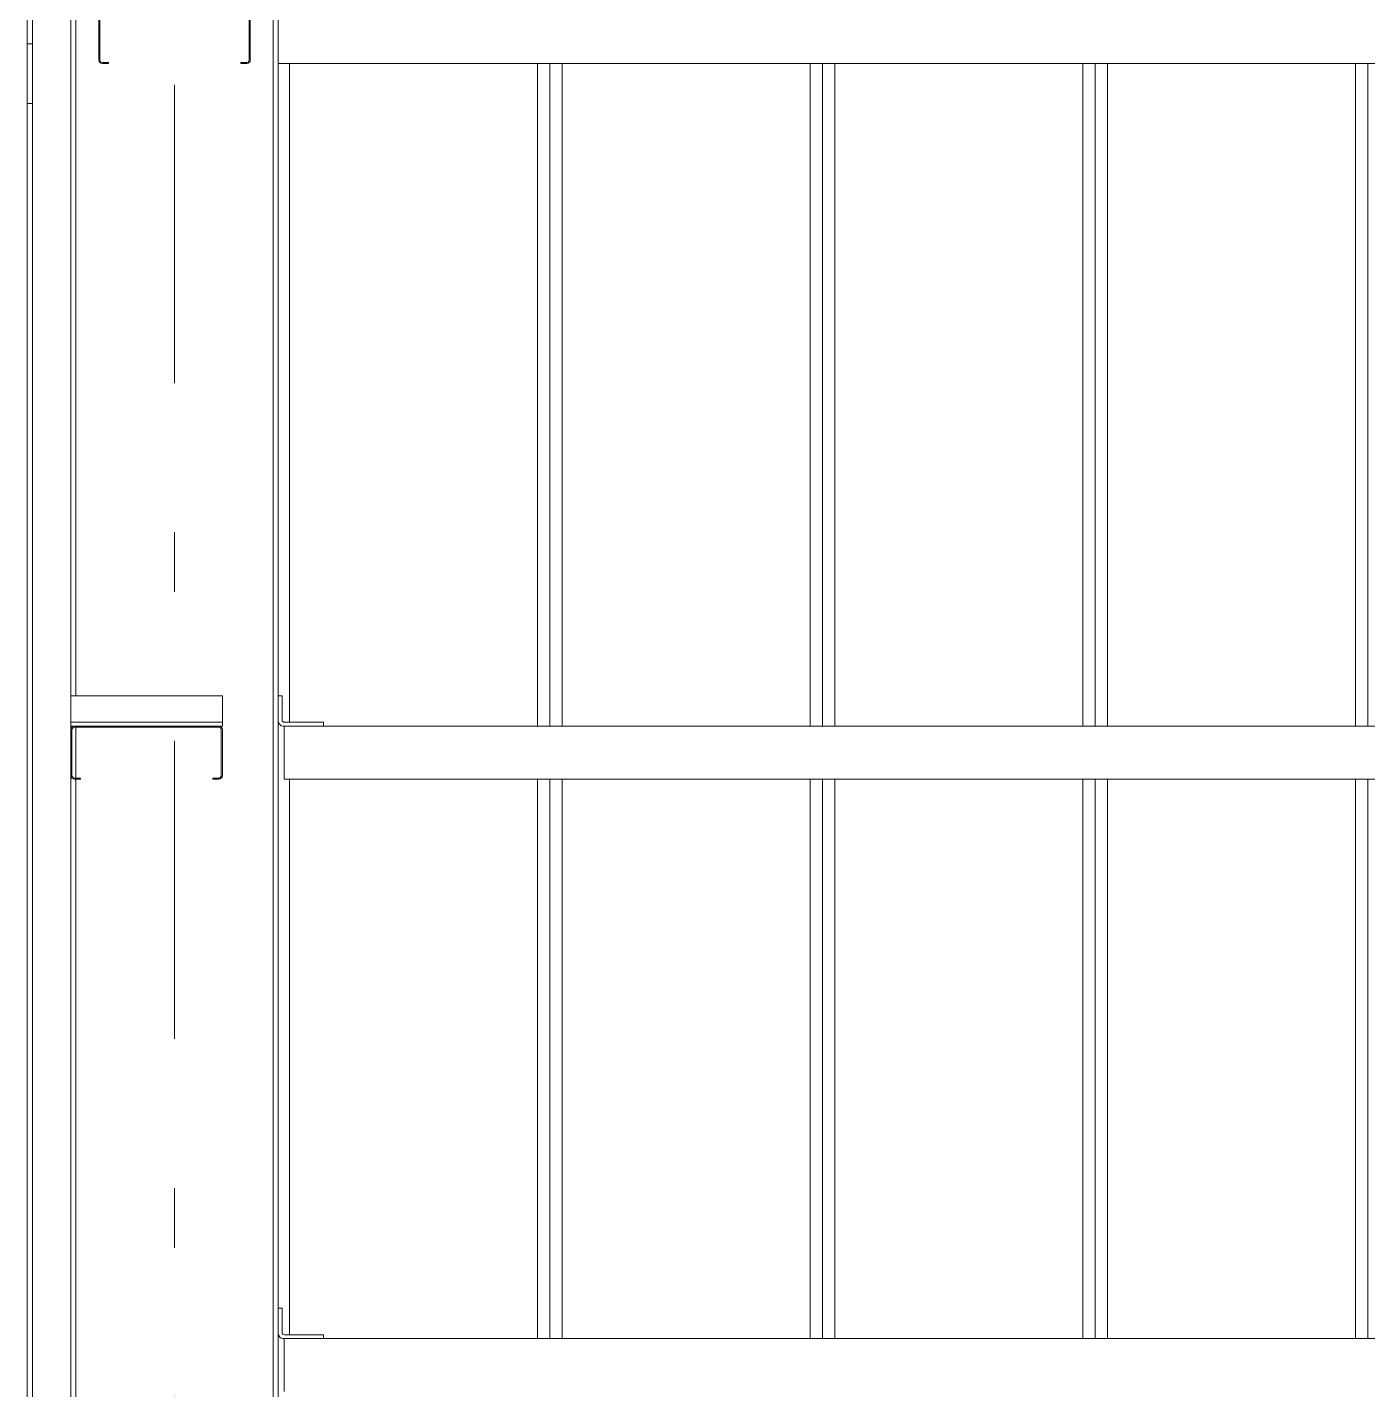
# Model space of a CAD drawing. Header units: metres. Extents: x -5.1 to 74.4, y -0.9 to 14.
# Drawn here: x 19.321 to 21.569, y 6.837 to 9.122 of the extents above; entities that cross this region are included whole.
import ezdxf

# ---------------------------------------------------------------- set-up
doc = ezdxf.new("R2010")
doc.units = ezdxf.units.M
doc.linetypes.add('Dash dot', pattern=[1.05, 0.5, -0.25, 0.05, -0.25])
for name, color, linetype, lineweight in [('1', 7, 'Continuous', 18), ('2', 7, 'Continuous', 9), ('A LARGUEROS', 7, 'Continuous', 9), ('A LARGUEROS CORTES', 7, 'Continuous', 9), ('A-EJES', 7, 'Continuous', 18), ('GMI-COLUMNAS', 7, 'Continuous', 18)]:
    doc.layers.add(name, color=color, linetype=linetype, lineweight=lineweight)

# ---------------------------------------------------------------- blocks, each defined once
blk = doc.blocks.new('MontenC-Calibre14-GMI 1 - MONTEN _C_ 10_ CAL14 CON CLIPS A COLUMNA-1584957-CORTE TRANSVERSAL 2-2_')
at = {"layer": '2', "color": 8, "lineweight": 5, "true_color": 0x808080}
for p, q in [((-0.127, 9.1602), (-0.127, 9.201)), ((0.127, 9.201), (-0.127, 9.201)), ((0.127, 9.201), (0.127, 9.1602)), ((-0.127, 9.1564), (-0.127, 9.1602)), ((-0.127, 9.15), (-0.127, 9.1564)), ((0.127, 9.1564), (-0.127, 9.1564)), ((-0.1211, 9.15), (-0.127, 9.15)), ((0.127, 9.15), (0.1211, 9.15)), ((0.127, 9.1602), (0.127, 9.1564)), ((0.127, 9.1564), (0.127, 9.15))]:
    blk.add_line(p, q, dxfattribs=at)
at = {"layer": 'A LARGUEROS CORTES', "color": 8, "lineweight": 5, "true_color": 0x808080}
for p, q in [((-0.127, 9.1441), (-0.127, 9.067)), ((-0.1251, 9.067), (-0.1251, 9.1441)), ((0.1211, 9.15), (-0.1211, 9.15)), ((-0.1211, 9.1481), (0.1211, 9.1481)), ((0.1251, 9.1441), (0.1251, 9.067)), ((0.127, 9.067), (0.127, 9.1441)), ((-0.111, 9.063), (-0.1211, 9.063)), ((-0.1211, 9.0611), (-0.111, 9.0611)), ((-0.111, 9.0611), (-0.111, 9.063)), ((0.1211, 9.063), (0.111, 9.063)), ((0.111, 9.063), (0.111, 9.0611)), ((0.111, 9.0611), (0.1211, 9.0611))]:
    blk.add_line(p, q, dxfattribs=at)
for centre, radius, start, end in [((-0.1211, 9.1441), 0.0059, 90, 180), ((-0.1211, 9.1441), 0.004, 90, 180), ((0.1211, 9.1441), 0.0059, 360, 90), ((0.1211, 9.1441), 0.004, 360, 90), ((-0.1211, 9.067), 0.0059, 180, 270), ((-0.1211, 9.067), 0.004, 180, 270), ((0.1211, 9.067), 0.0059, 270, 360), ((0.1211, 9.067), 0.004, 270, 360)]:
    blk.add_arc(centre, radius, start, end, dxfattribs=at)
blk = doc.blocks.new('IR - W14X22-V33-CORTE TRANSVERSAL 2-2_')
at = {"layer": 'GMI-COLUMNAS'}
for p, q in [((-0.1655, 10.05), (-0.1655, 8.001)), ((0.1654, 9.8278), (0.1654, 0)), ((0.1739, 9.8278), (0.1739, 0)), ((-0.1655, 7.9481), (-0.1655, 7.863)), ((-0.1655, 7.8611), (-0.1655, 6.801))]:
    blk.add_line(p, q, dxfattribs=at)
blk = doc.blocks.new('MontenC-Calibre14-GMI 1 - MONTEN _C_ 10_ CAL14 CON CLIPS A COLUMNA-1582845-CORTE TRANSVERSAL 2-2_')
at = {"layer": '2', "color": 8, "lineweight": 5, "true_color": 0x808080}
for p, q in [((0.1803, 6.9741), (0.1739, 6.9741)), ((0.1803, 6.9333), (0.1803, 6.9741)), ((0.1822, 6.9231), (0.2499, 6.9231)), ((0.2499, 6.9295), (0.1841, 6.9295)), ((0.2499, 6.9231), (0.2499, 6.9295))]:
    blk.add_line(p, q, dxfattribs=at)
for centre, radius in [((0.1822, 6.9314), 0.00825), ((0.1841, 6.9333), 0.00379)]:
    blk.add_arc(centre, radius, 180, 270, dxfattribs=at)
at = {"layer": 'A LARGUEROS', "color": 8, "lineweight": 5, "true_color": 0x808080}
for p, q in [((9.8929, 6.9231), (0.1839, 6.9231)), ((0.1839, 6.9172), (0.1839, 6.9231)), ((0.1839, 6.9172), (0.1839, 6.8401)), ((0.1839, 6.8342), (0.1839, 6.8401))]:
    blk.add_line(p, q, dxfattribs=at)
blk = doc.blocks.new('MontenC-Calibre14-GMI 1 - MONTEN _C_ 10_ CAL14 CON CLIPS A COLUMNA-1582771-CORTE TRANSVERSAL 2-2_')
at = {"layer": '2', "color": 8, "lineweight": 5, "true_color": 0x808080}
for p, q in [((0.1803, 8.001), (0.1739, 8.001)), ((0.1803, 7.9602), (0.1803, 8.001)), ((0.2499, 7.9564), (0.1841, 7.9564)), ((0.2499, 7.95), (0.2499, 7.9564)), ((0.1822, 7.95), (0.2499, 7.95))]:
    blk.add_line(p, q, dxfattribs=at)
for centre, radius in [((0.1822, 7.9583), 0.00825), ((0.1841, 7.9602), 0.00379)]:
    blk.add_arc(centre, radius, 180, 270, dxfattribs=at)
at = {"layer": 'A LARGUEROS', "color": 8, "lineweight": 5, "true_color": 0x808080}
for p, q in [((9.8929, 7.95), (0.1839, 7.95)), ((0.1839, 7.9441), (0.1839, 7.95)), ((0.1839, 7.9441), (0.1839, 7.867)), ((0.1839, 7.8611), (0.1839, 7.867)), ((0.1839, 7.8611), (9.8929, 7.8611))]:
    blk.add_line(p, q, dxfattribs=at)
blk = doc.blocks.new('MontenC-Calibre14-GMI 1 - MONTEN _C_ 10_ CAL14 CON CLIPS A COLUMNA-1582797-CORTE TRANSVERSAL 2-2_')
at = {"layer": 'A LARGUEROS', "color": 8, "lineweight": 5, "true_color": 0x808080}
blk.add_line((0.1739, 9.0611), (9.8929, 9.0611), dxfattribs=at)
blk = doc.blocks.new('ESQUINERO_EXTERIOR_90__CAL24_MUROS_GMI_P026CHP001 - ESQUINERO EXTERIOR 90_-1493350-CORTE TRANSVERSAL 2-2_')
at = {"layer": '1', "lineweight": 5}
for p, q in [((-0.247, 3.198), (-0.238, 3.198)), ((-0.247, 3.198), (-0.247, 0.15)), ((-0.238, 0.15), (-0.247, 0.15))]:
    blk.add_line(p, q, dxfattribs=at)
blk = doc.blocks.new('ESQUINERO_EXTERIOR_90__CAL24_MUROS_GMI_P026CHP001 - ESQUINERO EXTERIOR 90_-1564249-CORTE TRANSVERSAL 2-2_')
at = {"layer": '1', "lineweight": 5}
for p, q in [((-0.0657, 10.7434), (-0.0657, 10.744)), ((-0.247, 10.0148), (-0.247, 8.994)), ((-0.238, 8.994), (-0.247, 8.994))]:
    blk.add_line(p, q, dxfattribs=at)

msp = doc.modelspace()

# ---------------------------------------------------------------- linework, layer by layer
at = {"layer": '1'}
for p, q in [((19.3304, 10.1082), (19.3304, 0.15)), ((19.3944, 0.15), (19.3944, 10.1076))]:
    msp.add_line(p, q, dxfattribs=at)
at = {"layer": '1', "color": 254, "lineweight": 5, "true_color": 0xe5e5e5}
for p, q in [((19.761, 9.0611), (19.761, 7.9564)), ((20.1768, 9.0611), (20.1768, 7.95)), ((20.1975, 7.95), (20.1975, 9.0611)), ((20.1975, 9.0611), (20.1975, 7.95)), ((20.2182, 9.0611), (20.2182, 7.95)), ((20.634, 9.0611), (20.634, 7.95)), ((20.6547, 7.95), (20.6547, 9.0611)), ((20.6547, 9.0611), (20.6547, 7.95)), ((20.6754, 9.0611), (20.6754, 7.95)), ((21.0912, 9.0611), (21.0912, 7.95)), ((21.1119, 7.95), (21.1119, 9.0611)), ((21.1119, 9.0611), (21.1119, 7.95)), ((21.1326, 9.0611), (21.1326, 7.95)), ((21.5484, 9.0611), (21.5484, 7.95)), ((21.5691, 9.0611), (21.5691, 7.95)), ((19.761, 7.8611), (19.761, 6.9295)), ((20.1768, 7.8611), (20.1768, 6.9231)), ((20.1975, 6.9231), (20.1975, 7.8611)), ((20.1975, 7.8611), (20.1975, 6.9231)), ((20.2182, 7.8611), (20.2182, 6.9231)), ((20.634, 7.8611), (20.634, 6.9231)), ((20.6547, 6.9231), (20.6547, 7.8611)), ((20.6547, 7.8611), (20.6547, 6.9231)), ((20.6754, 7.8611), (20.6754, 6.9231)), ((21.0912, 7.8611), (21.0912, 6.9231)), ((21.1119, 6.9231), (21.1119, 7.8611)), ((21.1119, 7.8611), (21.1119, 6.9231)), ((21.1326, 7.8611), (21.1326, 6.9231)), ((21.5484, 7.8611), (21.5484, 6.9231)), ((21.5691, 7.8611), (21.5691, 6.9231))]:
    msp.add_line(p, q, dxfattribs=at)
at = {"layer": 'A-EJES', "color": 253, "linetype": 'Dash dot', "true_color": 0xaaaaaa}
msp.add_line((19.5684, 3.0254), (19.5684, 13.0634), dxfattribs=at)

# ---------------------------------------------------------------- block references
at = {"layer": '1', "lineweight": 5}
for name, p in [('ESQUINERO_EXTERIOR_90__CAL24_MUROS_GMI_P026CHP001 - ESQUINERO EXTERIOR 90_-1564249-CORTE TRANSVERSAL 2-2_', (19.5684, 0)), ('ESQUINERO_EXTERIOR_90__CAL24_MUROS_GMI_P026CHP001 - ESQUINERO EXTERIOR 90_-1493350-CORTE TRANSVERSAL 2-2_', (19.5684, 5.896))]:
    msp.add_blockref(name, p, dxfattribs=at)
at = {"layer": 'A LARGUEROS', "color": 8, "lineweight": 5, "true_color": 0x808080}
for name, p in [('MontenC-Calibre14-GMI 1 - MONTEN _C_ 10_ CAL14 CON CLIPS A COLUMNA-1584957-CORTE TRANSVERSAL 2-2_', (19.5684, 0)), ('MontenC-Calibre14-GMI 1 - MONTEN _C_ 10_ CAL14 CON CLIPS A COLUMNA-1582797-CORTE TRANSVERSAL 2-2_', (19.5684, 0)), ('MontenC-Calibre14-GMI 1 - MONTEN _C_ 10_ CAL14 CON CLIPS A COLUMNA-1584957-CORTE TRANSVERSAL 2-2_', (19.5215, -1.2)), ('MontenC-Calibre14-GMI 1 - MONTEN _C_ 10_ CAL14 CON CLIPS A COLUMNA-1582771-CORTE TRANSVERSAL 2-2_', (19.5684, 0)), ('MontenC-Calibre14-GMI 1 - MONTEN _C_ 10_ CAL14 CON CLIPS A COLUMNA-1582845-CORTE TRANSVERSAL 2-2_', (19.5684, 0))]:
    msp.add_blockref(name, p, dxfattribs=at)
at = {"layer": 'GMI-COLUMNAS'}
msp.add_blockref('IR - W14X22-V33-CORTE TRANSVERSAL 2-2_', (19.5684, 0), dxfattribs=at)

doc.saveas('drawing.dxf')
